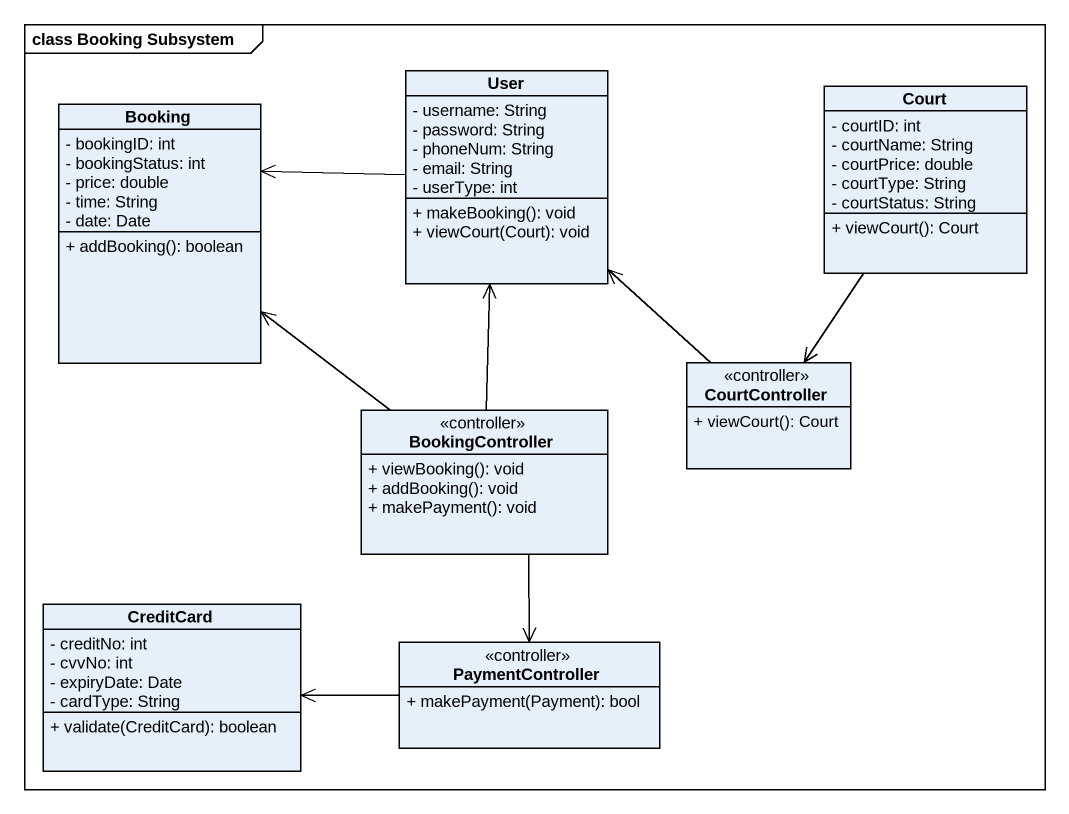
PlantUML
@startuml
mainframe class Booking Subsystem
hide circle
hide empty members
skinparam classAttributeIconSize 0
class Booking {
  - bookingID: int
  - bookingStatus: int
  - price: double
  - time: String
  - date: Date
  + addBooking(): boolean
}
class User {
  - username: String
  - password: String
  - phoneNum: String
  - email: String
  - userType: int
  + makeBooking(): void
  + viewCourt(Court): void
}
class Court {
  - courtID: int
  - courtName: String
  - courtPrice: double
  - courtType: String
  - courtStatus: String
  + viewCourt(): Court
}
class BookingController <<controller>> {
  + viewBooking(): void
  + addBooking(): void
  + makePayment(): void
}
class CourtController <<controller>> {
  + viewCourt(): Court
}
class CreditCard {
  - creditNo: int
  - cvvNo: int
  - expiryDate: Date
  - cardType: String
  + validate(CreditCard): boolean
}
class PaymentController <<controller>> {
  + makePayment(Payment): bool
}
User -left-> Booking
Court --> CourtController
BookingController -up-> Booking
BookingController -up-> User
BookingController --> PaymentController
CourtController -up-> User
PaymentController -left-> CreditCard
@enduml
